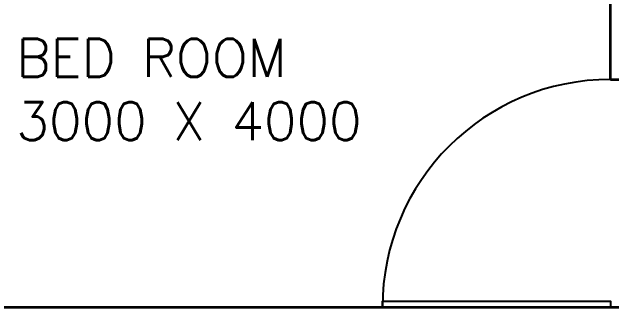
# Model space of a CAD drawing. Header units: millimetres. Extents: x -3934 to 8933, y -13584 to -2539.
# Drawn here: x -1289 to 1080, y -7950 to -6783 of the extents above; entities that cross this region are included whole.
import ezdxf

# ---------------------------------------------------------------- set-up
doc = ezdxf.new("R2010")
doc.units = ezdxf.units.MM
doc.header["$LTSCALE"] = 20
for name, color, linetype, lineweight in [('A-DOOR-SING-NEWW', 104, 'Continuous', 25), ('A-TEXT-NOTE-ANNO', 7, 'Continuous', 18), ('A-WALL-FULL-NEWW', 40, 'Continuous', 35)]:
    doc.layers.add(name, color=color, linetype=linetype, lineweight=lineweight)
doc.styles.add('Annotative', font='simplex.shx', dxfattribs={"height": 150})

msp = doc.modelspace()

# ---------------------------------------------------------------- linework, layer by layer
at = {"layer": 'A-DOOR-SING-NEWW'}
msp.add_lwpolyline([(1073.645314993046, -7949.594965435565), (173.6453149930448, -7949.594965435565), (173.6453149930448, -7927.094965435565), (1073.645314993046, -7927.094965435565)], close=True, dxfattribs=at)
msp.add_arc((1073.645314993046, -7949.594965435565), 900.0000000000009, 90, 180, dxfattribs=at)
at = {"layer": 'A-WALL-FULL-NEWW'}
for p, q in [((1073.645314993046, -7049.594965435565), (1073.645314993046, -3949.594965435564)), ((1073.645314993046, -7049.594965435565), (1373.645314993046, -7049.594965435565)), ((-1926.354685006954, -7949.594965435565), (1373.645314993046, -7949.594965435565))]:
    msp.add_line(p, q, dxfattribs=at)

# ---------------------------------------------------------------- texts
at = {"layer": 'A-TEXT-NOTE-ANNO', "insert": (-1271.207469211542, -6889.594965495169), "char_height": 150, "width": 2160.354550352116, "attachment_point": 1, "style": 'Annotative'}
msp.add_mtext('BED ROOM\\P3000 X 4000', dxfattribs=at)

doc.saveas('drawing.dxf')
